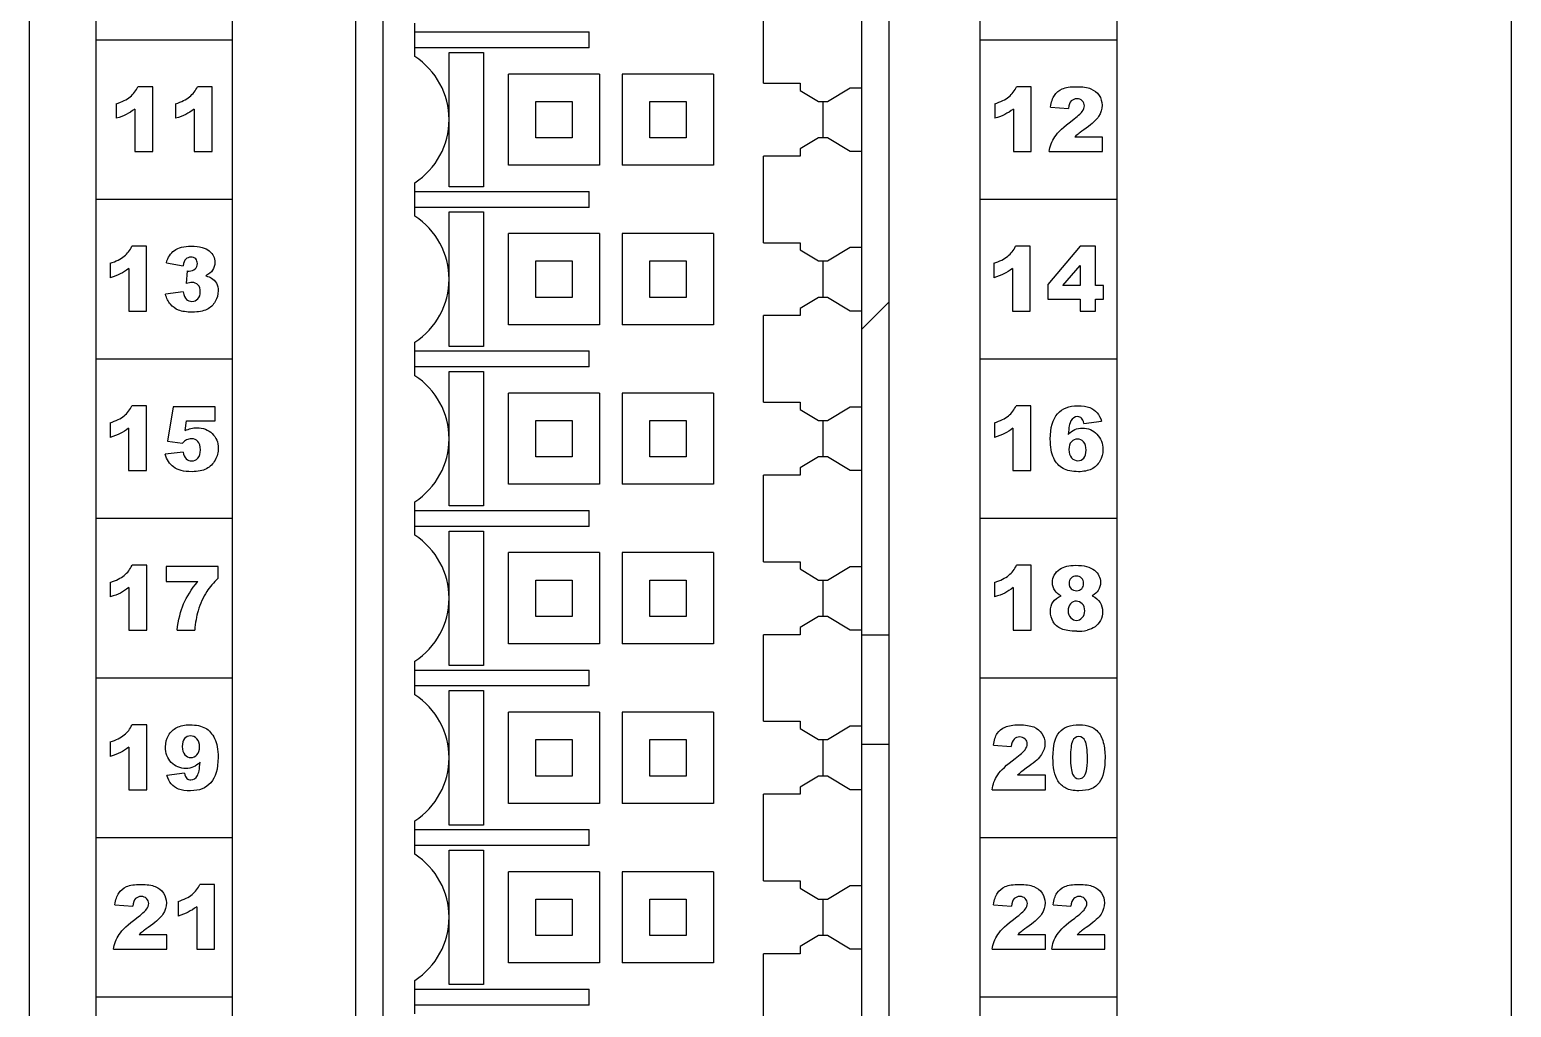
# Model space of a CAD drawing. Header units: millimetres. Extents: x 97 to 129, y 34 to 164.
# Drawn here: x 96.55 to 129.05, y 77.1 to 98.55 of the extents above; entities that cross this region are included whole.
import ezdxf

# ---------------------------------------------------------------- set-up
doc = ezdxf.new("R2010")
doc.units = ezdxf.units.MM
doc.header["$LTSCALE"] = 16.335
doc.layers.get('0').update_dxf_attribs({"linetype": 'CONTINUOUS'})

msp = doc.modelspace()

# ---------------------------------------------------------------- linework, layer by layer
at = {"linetype": 'Continuous'}
for p, q in [((96.551, 39.575), (96.551, 125.475)), ((129.051, 39.575), (129.051, 125.475)), ((104.301, 119.325), (104.301, 49.325)), ((114.801, 49.325), (114.801, 119.325)), ((103.701, 118.925), (103.701, 49.725)), ((115.401, 49.725), (115.401, 118.925)), ((98.001, 115.825), (98.001, 52.825)), ((101.001, 52.825), (101.001, 115.825)), ((117.401, 52.825), (117.401, 115.825)), ((120.401, 115.825), (120.401, 52.825)), ((112.651, 97.375), (112.651, 99.275)), ((105.001, 97.957), (105.001, 98.692)), ((105.001, 98.5), (108.826, 98.5)), ((108.826, 98.15), (108.826, 98.5)), ((98.001, 98.325), (101.001, 98.325)), ((117.401, 98.325), (120.401, 98.325)), ((108.826, 98.15), (105.001, 98.15)), ((105.751, 96.579), (105.751, 98.05)), ((105.751, 98.05), (106.503, 98.05)), ((106.503, 98.05), (106.503, 95.1)), ((107.051, 95.575), (107.051, 97.575)), ((109.051, 97.575), (107.051, 97.575)), ((109.051, 97.575), (109.051, 95.575)), ((109.551, 97.575), (109.551, 95.575)), ((111.551, 97.575), (109.551, 97.575)), ((111.551, 97.575), (111.551, 95.575)), ((99.25, 97.298), (98.928, 97.298)), ((99.25, 95.875), (99.25, 97.298)), ((100.555, 97.298), (100.233, 97.298)), ((100.555, 95.875), (100.555, 97.298)), ((112.651, 97.375), (113.451, 97.375)), ((113.451, 97.375), (113.451, 97.217)), ((113.451, 97.217), (113.854, 96.975)), ((114.051, 96.975), (114.551, 97.275)), ((114.551, 97.275), (114.801, 97.275)), ((118.522, 97.298), (118.2, 97.298)), ((118.522, 95.875), (118.522, 97.298)), ((98.448, 96.923), (98.448, 96.604)), ((99.752, 96.923), (99.752, 96.604)), ((107.651, 96.175), (107.651, 96.975)), ((107.651, 96.975), (108.451, 96.975)), ((108.451, 96.975), (108.451, 96.175)), ((110.151, 96.175), (110.151, 96.975)), ((110.151, 96.975), (110.951, 96.975)), ((110.951, 96.975), (110.951, 96.175)), ((113.854, 96.975), (114.051, 96.975)), ((113.951, 96.975), (113.951, 96.175)), ((117.719, 96.923), (117.719, 96.604)), ((118.945, 96.851), (119.334, 96.82)), ((98.857, 96.808), (98.857, 95.875)), ((100.161, 96.808), (100.161, 95.875)), ((105.751, 95.1), (105.751, 96.571)), ((118.128, 96.808), (118.128, 95.875)), ((108.451, 96.175), (107.651, 96.175)), ((110.951, 96.175), (110.151, 96.175)), ((113.854, 96.175), (113.451, 95.933)), ((113.451, 95.933), (113.451, 95.775)), ((114.051, 96.175), (113.854, 96.175)), ((114.551, 95.874), (114.051, 96.175)), ((120.083, 96.192), (119.476, 96.192)), ((120.083, 95.875), (120.083, 96.192)), ((98.857, 95.875), (99.25, 95.875)), ((100.161, 95.875), (100.555, 95.875)), ((109.051, 95.575), (107.051, 95.575)), ((111.551, 95.575), (109.551, 95.575)), ((112.651, 93.875), (112.651, 95.775)), ((113.451, 95.775), (112.651, 95.775)), ((114.801, 95.874), (114.551, 95.874)), ((118.128, 95.875), (118.522, 95.875)), ((118.916, 95.875), (120.083, 95.875)), ((105.001, 94.457), (105.001, 95.192)), ((105.001, 95), (108.826, 95)), ((106.503, 95.1), (105.751, 95.1)), ((108.826, 94.65), (108.826, 95)), ((101.001, 94.825), (98.001, 94.825)), ((108.826, 94.65), (105.001, 94.65)), ((120.401, 94.825), (117.401, 94.825)), ((105.751, 93.079), (105.751, 94.55)), ((105.751, 94.55), (106.503, 94.55)), ((106.503, 94.55), (106.503, 91.6)), ((107.051, 92.075), (107.051, 94.075)), ((109.051, 94.075), (107.051, 94.075)), ((109.051, 94.075), (109.051, 92.075)), ((109.551, 94.075), (109.551, 92.075)), ((111.551, 94.075), (109.551, 94.075)), ((111.551, 94.075), (111.551, 92.075)), ((99.118, 93.798), (98.796, 93.798)), ((99.118, 92.375), (99.118, 93.798)), ((112.651, 93.875), (113.451, 93.875)), ((113.451, 93.875), (113.451, 93.717)), ((113.451, 93.717), (113.854, 93.475)), ((114.051, 93.475), (114.551, 93.775)), ((114.551, 93.775), (114.801, 93.775)), ((118.499, 93.798), (118.177, 93.798)), ((118.499, 92.375), (118.499, 93.798)), ((119.591, 93.798), (118.882, 92.956)), ((119.93, 93.798), (119.591, 93.798)), ((119.93, 92.938), (119.93, 93.798)), ((98.316, 93.423), (98.316, 93.104)), ((98.725, 93.308), (98.725, 92.375)), ((99.551, 93.436), (99.919, 93.37)), ((107.651, 92.675), (107.651, 93.475)), ((107.651, 93.475), (108.451, 93.475)), ((108.451, 93.475), (108.451, 92.675)), ((110.151, 92.675), (110.151, 93.475)), ((110.151, 93.475), (110.951, 93.475)), ((110.951, 93.475), (110.951, 92.675)), ((113.854, 93.475), (114.051, 93.475)), ((113.951, 93.475), (113.951, 92.675)), ((117.697, 93.423), (117.697, 93.104)), ((118.106, 93.308), (118.106, 92.375)), ((119.215, 92.938), (119.591, 93.378)), ((119.591, 93.378), (119.591, 92.938)), ((100.003, 93.257), (99.982, 92.979)), ((105.751, 91.6), (105.751, 93.071)), ((118.882, 92.956), (118.882, 92.636)), ((99.919, 92.796), (99.53, 92.744)), ((108.451, 92.675), (107.651, 92.675)), ((110.951, 92.675), (110.151, 92.675)), ((113.854, 92.675), (113.451, 92.433)), ((114.051, 92.675), (113.854, 92.675)), ((114.551, 92.374), (114.051, 92.675)), ((118.882, 92.636), (119.591, 92.636)), ((119.591, 92.938), (119.215, 92.938)), ((119.591, 92.636), (119.591, 92.375)), ((120.105, 92.938), (119.93, 92.938)), ((119.93, 92.636), (120.105, 92.636)), ((119.93, 92.375), (119.93, 92.636)), ((120.105, 92.636), (120.105, 92.938)), ((98.725, 92.375), (99.118, 92.375)), ((113.451, 92.433), (113.451, 92.275)), ((114.801, 92.374), (114.551, 92.374)), ((114.801, 91.976), (115.401, 92.576)), ((118.106, 92.375), (118.499, 92.375)), ((119.591, 92.375), (119.93, 92.375)), ((109.051, 92.075), (107.051, 92.075)), ((111.551, 92.075), (109.551, 92.075)), ((113.451, 92.275), (112.651, 92.275)), ((112.651, 90.375), (112.651, 92.275)), ((105.001, 90.957), (105.001, 91.692)), ((105.001, 91.5), (108.826, 91.5)), ((106.503, 91.6), (105.751, 91.6)), ((108.826, 91.15), (108.826, 91.5)), ((98.001, 91.325), (101.001, 91.325)), ((108.826, 91.15), (105.001, 91.15)), ((105.751, 89.579), (105.751, 91.05)), ((105.751, 91.05), (106.503, 91.05)), ((106.503, 91.05), (106.503, 88.1)), ((117.401, 91.325), (120.401, 91.325)), ((107.051, 88.575), (107.051, 90.575)), ((109.051, 90.575), (107.051, 90.575)), ((109.051, 90.575), (109.051, 88.575)), ((109.551, 90.575), (109.551, 88.575)), ((111.551, 90.575), (109.551, 90.575)), ((111.551, 90.575), (111.551, 88.575)), ((112.651, 90.375), (113.451, 90.375)), ((113.451, 90.375), (113.451, 90.217)), ((99.117, 90.298), (98.795, 90.298)), ((99.117, 88.875), (99.117, 90.298)), ((99.697, 90.275), (99.574, 89.522)), ((100.621, 90.275), (99.697, 90.275)), ((100.621, 89.964), (100.621, 90.275)), ((113.451, 90.217), (113.854, 89.975)), ((114.051, 89.975), (114.551, 90.275)), ((114.551, 90.275), (114.801, 90.275)), ((118.513, 90.298), (118.191, 90.298)), ((118.513, 88.875), (118.513, 90.298)), ((98.315, 89.923), (98.315, 89.604)), ((98.723, 89.808), (98.723, 88.875)), ((99.962, 89.754), (99.995, 89.964)), ((99.995, 89.964), (100.621, 89.964)), ((107.651, 89.975), (108.451, 89.975)), ((107.651, 89.175), (107.651, 89.975)), ((108.451, 89.975), (108.451, 89.175)), ((110.151, 89.975), (110.951, 89.975)), ((110.151, 89.175), (110.151, 89.975)), ((110.951, 89.975), (110.951, 89.175)), ((113.854, 89.975), (114.051, 89.975)), ((113.951, 89.975), (113.951, 89.175)), ((117.711, 89.923), (117.711, 89.604)), ((118.12, 89.808), (118.12, 88.875)), ((119.675, 89.912), (120.062, 89.959)), ((99.574, 89.522), (99.906, 89.474)), ((105.751, 88.1), (105.751, 89.571)), ((99.917, 89.28), (99.524, 89.237)), ((108.451, 89.175), (107.651, 89.175)), ((110.951, 89.175), (110.151, 89.175)), ((113.854, 89.175), (113.451, 88.933)), ((114.051, 89.175), (113.854, 89.175)), ((114.551, 88.874), (114.051, 89.175)), ((98.723, 88.875), (99.117, 88.875)), ((113.451, 88.775), (112.651, 88.775)), ((112.651, 86.875), (112.651, 88.775)), ((113.451, 88.933), (113.451, 88.775)), ((114.801, 88.874), (114.551, 88.874)), ((118.12, 88.875), (118.513, 88.875)), ((109.051, 88.575), (107.051, 88.575)), ((111.551, 88.575), (109.551, 88.575)), ((105.001, 87.457), (105.001, 88.192)), ((106.503, 88.1), (105.751, 88.1)), ((101.001, 87.825), (98.001, 87.825)), ((105.001, 88), (108.826, 88)), ((108.826, 87.65), (108.826, 88)), ((120.401, 87.825), (117.401, 87.825)), ((108.826, 87.65), (105.001, 87.65)), ((105.751, 87.55), (106.503, 87.55)), ((105.751, 86.079), (105.751, 87.55)), ((106.503, 87.55), (106.503, 84.6)), ((99.12, 86.798), (98.798, 86.798)), ((99.12, 85.375), (99.12, 86.798)), ((109.051, 87.075), (107.051, 87.075)), ((107.051, 85.075), (107.051, 87.075)), ((109.051, 87.075), (109.051, 85.075)), ((111.551, 87.075), (109.551, 87.075)), ((109.551, 87.075), (109.551, 85.075)), ((111.551, 87.075), (111.551, 85.075)), ((112.651, 86.875), (113.451, 86.875)), ((113.451, 86.875), (113.451, 86.717)), ((118.519, 86.798), (118.197, 86.798)), ((118.519, 85.375), (118.519, 86.798)), ((99.549, 86.775), (99.549, 86.446)), ((100.685, 86.775), (99.549, 86.775)), ((100.685, 86.512), (100.685, 86.775)), ((107.651, 86.475), (108.451, 86.475)), ((107.651, 85.675), (107.651, 86.475)), ((108.451, 86.475), (108.451, 85.675)), ((110.151, 86.475), (110.951, 86.475)), ((110.151, 85.675), (110.151, 86.475)), ((110.951, 86.475), (110.951, 85.675)), ((113.451, 86.717), (113.854, 86.475)), ((113.854, 86.475), (114.051, 86.475)), ((113.951, 86.475), (113.951, 85.675)), ((114.051, 86.475), (114.551, 86.775)), ((114.551, 86.775), (114.801, 86.775)), ((98.317, 86.423), (98.317, 86.104)), ((98.726, 86.308), (98.726, 85.375)), ((99.549, 86.446), (100.241, 86.446)), ((117.717, 86.423), (117.717, 86.104)), ((118.125, 86.308), (118.125, 85.375)), ((105.751, 84.6), (105.751, 86.071)), ((108.451, 85.675), (107.651, 85.675)), ((110.951, 85.675), (110.151, 85.675)), ((113.854, 85.675), (113.451, 85.433)), ((114.051, 85.675), (113.854, 85.675)), ((114.551, 85.374), (114.051, 85.675)), ((98.726, 85.375), (99.12, 85.375)), ((99.785, 85.375), (100.173, 85.375)), ((113.451, 85.275), (112.651, 85.275)), ((112.651, 83.375), (112.651, 85.275)), ((113.451, 85.433), (113.451, 85.275)), ((114.801, 85.374), (114.551, 85.374)), ((114.801, 85.275), (115.401, 85.275)), ((114.801, 85.275), (115.401, 85.275)), ((118.125, 85.375), (118.519, 85.375)), ((109.051, 85.075), (107.051, 85.075)), ((111.551, 85.075), (109.551, 85.075)), ((105.001, 83.957), (105.001, 84.692)), ((106.503, 84.6), (105.751, 84.6)), ((101.001, 84.325), (98.001, 84.325)), ((105.001, 84.5), (108.826, 84.5)), ((108.826, 84.15), (108.826, 84.5)), ((120.401, 84.325), (117.401, 84.325)), ((108.826, 84.15), (105.001, 84.15)), ((105.751, 84.05), (106.503, 84.05)), ((105.751, 82.579), (105.751, 84.05)), ((106.503, 84.05), (106.503, 81.1)), ((109.051, 83.575), (107.051, 83.575)), ((107.051, 81.575), (107.051, 83.575)), ((109.051, 83.575), (109.051, 81.575)), ((111.551, 83.575), (109.551, 83.575)), ((109.551, 83.575), (109.551, 81.575)), ((111.551, 83.575), (111.551, 81.575)), ((99.12, 83.298), (98.798, 83.298)), ((99.12, 81.875), (99.12, 83.298)), ((112.651, 83.375), (113.451, 83.375)), ((113.451, 83.375), (113.451, 83.217)), ((113.451, 83.217), (113.854, 82.975)), ((114.051, 82.975), (114.551, 83.275)), ((114.551, 83.275), (114.801, 83.275)), ((98.318, 82.923), (98.318, 82.604)), ((107.651, 82.975), (108.451, 82.975)), ((107.651, 82.175), (107.651, 82.975)), ((108.451, 82.975), (108.451, 82.175)), ((110.151, 82.975), (110.951, 82.975)), ((110.151, 82.175), (110.151, 82.975)), ((110.951, 82.975), (110.951, 82.175)), ((113.854, 82.975), (114.051, 82.975)), ((113.951, 82.975), (113.951, 82.175)), ((98.727, 82.808), (98.727, 81.875)), ((105.751, 81.1), (105.751, 82.571)), ((114.801, 82.875), (115.401, 82.875)), ((114.801, 82.875), (115.401, 82.875)), ((117.691, 82.851), (118.081, 82.82)), ((99.947, 82.237), (99.56, 82.189)), ((108.451, 82.175), (107.651, 82.175)), ((110.951, 82.175), (110.151, 82.175)), ((113.854, 82.175), (113.451, 81.933)), ((113.451, 81.933), (113.451, 81.775)), ((114.051, 82.175), (113.854, 82.175)), ((114.551, 81.874), (114.051, 82.175)), ((118.83, 82.192), (118.222, 82.192)), ((118.83, 81.875), (118.83, 82.192)), ((98.727, 81.875), (99.12, 81.875)), ((113.451, 81.775), (112.651, 81.775)), ((112.651, 79.875), (112.651, 81.775)), ((114.801, 81.874), (114.551, 81.874)), ((117.663, 81.875), (118.83, 81.875)), ((109.051, 81.575), (107.051, 81.575)), ((111.551, 81.575), (109.551, 81.575)), ((105.001, 80.457), (105.001, 81.192)), ((105.001, 81), (108.826, 81)), ((106.503, 81.1), (105.751, 81.1)), ((108.826, 80.65), (108.826, 81)), ((98.001, 80.825), (101.001, 80.825)), ((108.826, 80.65), (105.001, 80.65)), ((117.401, 80.825), (120.401, 80.825)), ((105.751, 80.55), (106.503, 80.55)), ((105.751, 79.079), (105.751, 80.55)), ((106.503, 80.55), (106.503, 77.6)), ((109.051, 80.075), (107.051, 80.075)), ((107.051, 78.075), (107.051, 80.075)), ((109.051, 80.075), (109.051, 78.075)), ((111.551, 80.075), (109.551, 80.075)), ((109.551, 80.075), (109.551, 78.075)), ((111.551, 80.075), (111.551, 78.075)), ((100.608, 79.798), (100.287, 79.798)), ((100.608, 78.375), (100.608, 79.798)), ((112.651, 79.875), (113.451, 79.875)), ((113.451, 79.875), (113.451, 79.717)), ((113.451, 79.717), (113.854, 79.475)), ((114.051, 79.475), (114.551, 79.775)), ((114.551, 79.775), (114.801, 79.775)), ((98.423, 79.351), (98.812, 79.32)), ((99.806, 79.423), (99.806, 79.104)), ((100.215, 79.308), (100.215, 78.375)), ((107.651, 79.475), (108.451, 79.475)), ((107.651, 78.675), (107.651, 79.475)), ((108.451, 79.475), (108.451, 78.675)), ((110.151, 79.475), (110.951, 79.475)), ((110.151, 78.675), (110.151, 79.475)), ((110.951, 79.475), (110.951, 78.675)), ((113.854, 79.475), (114.051, 79.475)), ((113.951, 79.475), (113.951, 78.675)), ((117.694, 79.351), (118.084, 79.32)), ((118.999, 79.351), (119.388, 79.32)), ((105.751, 77.6), (105.751, 79.071)), ((99.561, 78.692), (98.953, 78.692)), ((99.561, 78.375), (99.561, 78.692)), ((108.451, 78.675), (107.651, 78.675)), ((110.951, 78.675), (110.151, 78.675)), ((113.854, 78.675), (113.451, 78.433)), ((114.051, 78.675), (113.854, 78.675)), ((114.551, 78.374), (114.051, 78.675)), ((118.832, 78.692), (118.225, 78.692)), ((118.832, 78.375), (118.832, 78.692)), ((120.137, 78.692), (119.53, 78.692)), ((120.137, 78.375), (120.137, 78.692)), ((98.394, 78.375), (99.561, 78.375)), ((100.215, 78.375), (100.608, 78.375)), ((113.451, 78.433), (113.451, 78.275)), ((114.801, 78.374), (114.551, 78.374)), ((117.665, 78.375), (118.832, 78.375)), ((118.97, 78.375), (120.137, 78.375)), ((109.051, 78.075), (107.051, 78.075)), ((111.551, 78.075), (109.551, 78.075)), ((113.451, 78.275), (112.651, 78.275)), ((112.651, 76.375), (112.651, 78.275)), ((105.001, 76.957), (105.001, 77.692)), ((105.001, 77.5), (108.826, 77.5)), ((106.503, 77.6), (105.751, 77.6)), ((108.826, 77.15), (108.826, 77.5)), ((101.001, 77.325), (98.001, 77.325)), ((108.826, 77.15), (105.001, 77.15)), ((120.401, 77.325), (117.401, 77.325))]:
    msp.add_line(p, q, dxfattribs=at)
for centre, radius, start, end in [((104.101, 96.575), 1.65, 303.0557, 56.9443), ((104.101, 93.075), 1.65, 303.0557, 56.9443), ((104.101, 89.575), 1.65, 303.0557, 56.9443), ((104.101, 86.075), 1.65, 303.0557, 56.9443), ((119.521, 86.421), 1.071, 270.0061, 282.0044), ((104.101, 82.575), 1.65, 303.0557, 56.9443), ((104.101, 79.075), 1.65, 303.0557, 56.9443)]:
    msp.add_arc(centre, radius, start, end, dxfattribs=at)
for points in [[(98.756, 97.077), (98.829, 97.136), (98.886, 97.211), (98.928, 97.298)], [(100.061, 97.077), (100.133, 97.136), (100.191, 97.211), (100.233, 97.298)], [(118.028, 97.077), (118.1, 97.136), (118.158, 97.211), (118.2, 97.298)], [(119.028, 97.108), (119.069, 97.169), (119.126, 97.216), (119.201, 97.249)], [(119.201, 97.249), (119.275, 97.281), (119.377, 97.298), (119.509, 97.298)], [(119.509, 97.298), (119.646, 97.298), (119.752, 97.282), (119.828, 97.251)], [(119.828, 97.251), (119.904, 97.22), (119.964, 97.172), (120.008, 97.107)], [(98.448, 96.923), (98.58, 96.965), (98.683, 97.017), (98.756, 97.077)], [(99.752, 96.923), (99.884, 96.965), (99.987, 97.017), (100.061, 97.077)], [(117.719, 96.923), (117.851, 96.965), (117.954, 97.017), (118.028, 97.077)], [(118.945, 96.851), (118.96, 96.96), (118.988, 97.046), (119.028, 97.108)], [(119.398, 96.985), (119.366, 96.954), (119.345, 96.898), (119.334, 96.82)], [(119.52, 97.032), (119.47, 97.032), (119.429, 97.016), (119.398, 96.985)], [(119.638, 96.986), (119.606, 97.017), (119.567, 97.032), (119.52, 97.032)], [(119.686, 96.877), (119.686, 96.919), (119.669, 96.956), (119.638, 96.986)], [(119.638, 96.752), (119.669, 96.796), (119.686, 96.837), (119.686, 96.877)], [(120.073, 96.891), (120.073, 96.805), (120.048, 96.723), (119.998, 96.646)], [(120.008, 97.107), (120.051, 97.042), (120.073, 96.971), (120.073, 96.891)], [(98.671, 96.69), (98.612, 96.66), (98.538, 96.631), (98.448, 96.604)], [(98.857, 96.808), (98.793, 96.759), (98.731, 96.72), (98.671, 96.69)], [(99.976, 96.69), (99.917, 96.66), (99.842, 96.631), (99.752, 96.604)], [(100.161, 96.808), (100.097, 96.759), (100.035, 96.72), (99.976, 96.69)], [(117.943, 96.69), (117.884, 96.66), (117.809, 96.631), (117.719, 96.604)], [(118.128, 96.808), (118.064, 96.759), (118.002, 96.72), (117.943, 96.69)], [(119.037, 96.199), (119.105, 96.3), (119.232, 96.421), (119.419, 96.559)], [(119.419, 96.559), (119.533, 96.643), (119.605, 96.708), (119.638, 96.752)], [(119.998, 96.646), (119.948, 96.568), (119.858, 96.483), (119.726, 96.39)], [(119.568, 96.276), (119.541, 96.255), (119.511, 96.226), (119.476, 96.192)], [(119.726, 96.39), (119.647, 96.336), (119.595, 96.298), (119.568, 96.276)], [(118.916, 95.875), (118.929, 95.989), (118.969, 96.098), (119.037, 96.199)], [(98.625, 93.577), (98.697, 93.636), (98.754, 93.711), (98.796, 93.798)], [(99.551, 93.436), (99.581, 93.552), (99.64, 93.642), (99.727, 93.704)], [(99.727, 93.704), (99.813, 93.767), (99.937, 93.798), (100.096, 93.798)], [(100.096, 93.798), (100.279, 93.798), (100.41, 93.764), (100.492, 93.696)], [(100.492, 93.696), (100.574, 93.627), (100.615, 93.542), (100.615, 93.439)], [(118.005, 93.577), (118.078, 93.636), (118.135, 93.711), (118.177, 93.798)], [(98.316, 93.423), (98.448, 93.465), (98.551, 93.517), (98.625, 93.577)], [(98.725, 93.308), (98.661, 93.259), (98.599, 93.22), (98.54, 93.19)], [(99.977, 93.515), (99.948, 93.487), (99.928, 93.438), (99.919, 93.37)], [(100.088, 93.557), (100.043, 93.557), (100.005, 93.542), (99.977, 93.515)], [(100.053, 93.252), (100.104, 93.252), (100.146, 93.268), (100.18, 93.301)], [(100.193, 93.518), (100.168, 93.543), (100.132, 93.557), (100.088, 93.557)], [(100.18, 93.301), (100.215, 93.333), (100.232, 93.372), (100.232, 93.416)], [(100.232, 93.416), (100.232, 93.458), (100.218, 93.493), (100.193, 93.518)], [(100.565, 93.275), (100.532, 93.225), (100.482, 93.182), (100.415, 93.146)], [(100.615, 93.439), (100.615, 93.378), (100.597, 93.324), (100.565, 93.275)], [(117.697, 93.423), (117.829, 93.465), (117.932, 93.517), (118.005, 93.577)], [(118.106, 93.308), (118.042, 93.259), (117.98, 93.22), (117.921, 93.19)], [(98.54, 93.19), (98.48, 93.16), (98.406, 93.131), (98.316, 93.104)], [(100.109, 93.002), (100.078, 93.002), (100.036, 92.994), (99.982, 92.979)], [(100.003, 93.257), (100.024, 93.253), (100.041, 93.252), (100.053, 93.252)], [(100.244, 92.948), (100.211, 92.984), (100.166, 93.002), (100.109, 93.002)], [(100.415, 93.146), (100.469, 93.133), (100.511, 93.117), (100.539, 93.099)], [(100.539, 93.099), (100.585, 93.071), (100.621, 93.033), (100.647, 92.986)], [(100.647, 92.986), (100.673, 92.939), (100.686, 92.884), (100.686, 92.819)], [(117.921, 93.19), (117.861, 93.16), (117.787, 93.131), (117.697, 93.104)], [(99.639, 92.526), (99.591, 92.584), (99.555, 92.656), (99.53, 92.744)], [(99.919, 92.796), (99.934, 92.717), (99.957, 92.663), (99.989, 92.632)], [(99.989, 92.632), (100.022, 92.602), (100.063, 92.587), (100.112, 92.587)], [(100.112, 92.587), (100.164, 92.587), (100.208, 92.607), (100.242, 92.645)], [(100.242, 92.645), (100.277, 92.683), (100.295, 92.734), (100.295, 92.798)], [(100.295, 92.798), (100.295, 92.863), (100.278, 92.912), (100.244, 92.948)], [(100.686, 92.819), (100.686, 92.736), (100.664, 92.658), (100.622, 92.584)], [(99.82, 92.396), (99.747, 92.425), (99.686, 92.469), (99.639, 92.526)], [(100.122, 92.351), (99.994, 92.351), (99.894, 92.366), (99.82, 92.396)], [(100.438, 92.411), (100.358, 92.372), (100.252, 92.351), (100.122, 92.351)], [(100.622, 92.584), (100.579, 92.509), (100.518, 92.451), (100.438, 92.411)], [(98.315, 89.923), (98.446, 89.965), (98.55, 90.017), (98.623, 90.077)], [(98.623, 90.077), (98.696, 90.136), (98.753, 90.211), (98.795, 90.298)], [(117.711, 89.923), (117.843, 89.965), (117.946, 90.017), (118.019, 90.077)], [(118.019, 90.077), (118.092, 90.136), (118.149, 90.211), (118.191, 90.298)], [(118.938, 89.567), (118.938, 89.819), (118.99, 90.004), (119.097, 90.122)], [(119.097, 90.122), (119.203, 90.239), (119.35, 90.298), (119.54, 90.298)], [(119.536, 90.06), (119.473, 90.06), (119.423, 90.027), (119.388, 89.964)], [(119.623, 90.026), (119.6, 90.048), (119.57, 90.06), (119.536, 90.06)], [(119.54, 90.298), (119.65, 90.298), (119.738, 90.285), (119.803, 90.259)], [(119.675, 89.912), (119.665, 89.965), (119.647, 90.003), (119.623, 90.026)], [(119.803, 90.259), (119.868, 90.233), (119.922, 90.196), (119.964, 90.146)], [(119.964, 90.146), (120.007, 90.097), (120.039, 90.034), (120.062, 89.959)], [(98.723, 89.808), (98.659, 89.759), (98.597, 89.72), (98.538, 89.69)], [(99.962, 89.754), (100.005, 89.774), (100.048, 89.789), (100.09, 89.799)], [(100.09, 89.799), (100.132, 89.809), (100.174, 89.815), (100.216, 89.815)], [(100.216, 89.815), (100.355, 89.815), (100.469, 89.772), (100.556, 89.688)], [(118.12, 89.808), (118.056, 89.759), (117.993, 89.72), (117.934, 89.69)], [(119.388, 89.964), (119.363, 89.918), (119.344, 89.82), (119.332, 89.67)], [(119.332, 89.67), (119.378, 89.717), (119.426, 89.751), (119.476, 89.774)], [(119.476, 89.774), (119.524, 89.797), (119.581, 89.808), (119.646, 89.808)], [(119.646, 89.808), (119.77, 89.808), (119.876, 89.764), (119.961, 89.675)], [(98.538, 89.69), (98.479, 89.66), (98.404, 89.631), (98.315, 89.604)], [(99.991, 89.547), (99.965, 89.533), (99.936, 89.509), (99.906, 89.474)], [(100.1, 89.575), (100.062, 89.575), (100.026, 89.565), (99.991, 89.547)], [(100.242, 89.516), (100.206, 89.554), (100.16, 89.575), (100.1, 89.575)], [(100.296, 89.333), (100.296, 89.416), (100.278, 89.477), (100.242, 89.516)], [(100.556, 89.688), (100.644, 89.603), (100.688, 89.496), (100.688, 89.368)], [(117.934, 89.69), (117.875, 89.66), (117.801, 89.631), (117.711, 89.604)], [(119.013, 89.151), (118.963, 89.256), (118.938, 89.394), (118.938, 89.567)], [(119.4, 89.508), (119.364, 89.468), (119.346, 89.41), (119.346, 89.336)], [(119.537, 89.568), (119.482, 89.568), (119.436, 89.548), (119.4, 89.508)], [(119.669, 89.505), (119.633, 89.547), (119.589, 89.568), (119.537, 89.568)], [(119.723, 89.325), (119.723, 89.404), (119.705, 89.464), (119.669, 89.505)], [(119.961, 89.675), (120.048, 89.585), (120.092, 89.472), (120.092, 89.336)], [(99.595, 89.073), (99.567, 89.117), (99.543, 89.172), (99.524, 89.237)], [(99.707, 88.955), (99.661, 88.989), (99.624, 89.029), (99.595, 89.073)], [(99.917, 89.28), (99.927, 89.217), (99.949, 89.169), (99.984, 89.136)], [(99.984, 89.136), (100.018, 89.104), (100.06, 89.087), (100.109, 89.087)], [(100.109, 89.087), (100.163, 89.087), (100.207, 89.108), (100.243, 89.149)], [(100.243, 89.149), (100.278, 89.19), (100.296, 89.251), (100.296, 89.333)], [(100.62, 89.107), (100.575, 89.023), (100.511, 88.96), (100.429, 88.917)], [(100.688, 89.368), (100.688, 89.278), (100.665, 89.191), (100.62, 89.107)], [(119.217, 88.922), (119.132, 88.97), (119.064, 89.045), (119.013, 89.151)], [(119.346, 89.336), (119.346, 89.259), (119.365, 89.2), (119.403, 89.157)], [(119.403, 89.157), (119.441, 89.114), (119.488, 89.093), (119.543, 89.093)], [(119.543, 89.093), (119.594, 89.093), (119.637, 89.112), (119.672, 89.151)], [(119.672, 89.151), (119.706, 89.19), (119.723, 89.248), (119.723, 89.325)], [(120.026, 89.083), (119.982, 89.006), (119.922, 88.948), (119.844, 88.909)], [(120.092, 89.336), (120.092, 89.243), (120.07, 89.159), (120.026, 89.083)], [(99.875, 88.877), (99.809, 88.894), (99.753, 88.92), (99.707, 88.955)], [(100.113, 88.851), (100.02, 88.851), (99.941, 88.86), (99.875, 88.877)], [(100.429, 88.917), (100.347, 88.873), (100.241, 88.851), (100.113, 88.851)], [(119.554, 88.851), (119.414, 88.851), (119.301, 88.875), (119.217, 88.922)], [(119.844, 88.909), (119.767, 88.871), (119.67, 88.851), (119.554, 88.851)], [(98.626, 86.577), (98.699, 86.636), (98.756, 86.711), (98.798, 86.798)], [(118.025, 86.577), (118.098, 86.636), (118.155, 86.711), (118.197, 86.798)], [(119.15, 86.712), (119.236, 86.77), (119.35, 86.798), (119.491, 86.798)], [(119.491, 86.798), (119.678, 86.798), (119.816, 86.762), (119.905, 86.691)], [(98.317, 86.423), (98.449, 86.465), (98.552, 86.517), (98.626, 86.577)], [(100.685, 86.512), (100.586, 86.422), (100.503, 86.326), (100.438, 86.222)], [(117.717, 86.423), (117.848, 86.465), (117.951, 86.517), (118.025, 86.577)], [(118.985, 86.425), (118.985, 86.542), (119.039, 86.638), (119.15, 86.712)], [(119.394, 86.517), (119.365, 86.487), (119.35, 86.449), (119.35, 86.402)], [(119.51, 86.562), (119.462, 86.562), (119.424, 86.546), (119.394, 86.517)], [(119.624, 86.515), (119.594, 86.546), (119.556, 86.562), (119.51, 86.562)], [(119.669, 86.398), (119.669, 86.446), (119.654, 86.485), (119.624, 86.515)], [(119.905, 86.691), (119.995, 86.62), (120.04, 86.53), (120.04, 86.422)], [(98.541, 86.19), (98.482, 86.16), (98.407, 86.131), (98.317, 86.104)], [(98.726, 86.308), (98.662, 86.259), (98.6, 86.22), (98.541, 86.19)], [(99.929, 85.95), (99.994, 86.104), (100.099, 86.269), (100.241, 86.446)], [(100.438, 86.222), (100.357, 86.096), (100.293, 85.956), (100.247, 85.802)], [(117.94, 86.19), (117.881, 86.16), (117.806, 86.131), (117.717, 86.104)], [(118.125, 86.308), (118.061, 86.259), (117.999, 86.22), (117.94, 86.19)], [(119.042, 86.236), (119.004, 86.29), (118.985, 86.353), (118.985, 86.425)], [(118.999, 85.994), (119.037, 86.052), (119.096, 86.096), (119.176, 86.127)], [(119.176, 86.127), (119.115, 86.16), (119.07, 86.196), (119.042, 86.236)], [(119.35, 86.402), (119.35, 86.353), (119.365, 86.314), (119.395, 86.285)], [(119.395, 86.285), (119.426, 86.255), (119.466, 86.241), (119.517, 86.241)], [(119.517, 86.241), (119.561, 86.241), (119.598, 86.255), (119.627, 86.284)], [(119.627, 86.284), (119.655, 86.313), (119.669, 86.351), (119.669, 86.398)], [(119.986, 86.245), (119.96, 86.204), (119.918, 86.165), (119.86, 86.127)], [(119.86, 86.127), (119.936, 86.091), (119.992, 86.042), (120.029, 85.983)], [(120.04, 86.422), (120.04, 86.359), (120.022, 86.3), (119.986, 86.245)], [(99.785, 85.375), (99.816, 85.603), (99.864, 85.795), (99.929, 85.95)], [(100.247, 85.802), (100.21, 85.681), (100.185, 85.539), (100.173, 85.375)], [(118.942, 85.786), (118.942, 85.868), (118.961, 85.937), (118.999, 85.994)], [(119.383, 85.954), (119.347, 85.916), (119.329, 85.864), (119.329, 85.799)], [(119.51, 86.011), (119.461, 86.011), (119.419, 85.992), (119.383, 85.954)], [(119.639, 85.952), (119.602, 85.991), (119.559, 86.011), (119.51, 86.011)], [(119.695, 85.8), (119.695, 85.862), (119.676, 85.912), (119.639, 85.952)], [(119.64, 85.649), (119.676, 85.689), (119.695, 85.739), (119.695, 85.8)], [(120.029, 85.983), (120.067, 85.923), (120.086, 85.857), (120.086, 85.784)], [(119.002, 85.558), (118.962, 85.626), (118.942, 85.702), (118.942, 85.786)], [(119.181, 85.403), (119.103, 85.438), (119.043, 85.489), (119.002, 85.558)], [(119.329, 85.799), (119.329, 85.737), (119.348, 85.687), (119.386, 85.647)], [(119.386, 85.647), (119.423, 85.608), (119.466, 85.589), (119.515, 85.589)], [(119.515, 85.589), (119.561, 85.589), (119.603, 85.608), (119.64, 85.649)], [(120.037, 85.587), (120.005, 85.526), (119.966, 85.48), (119.919, 85.447)], [(120.086, 85.784), (120.086, 85.714), (120.07, 85.649), (120.037, 85.587)], [(119.521, 85.351), (119.372, 85.351), (119.26, 85.369), (119.181, 85.403)], [(119.919, 85.447), (119.872, 85.414), (119.814, 85.389), (119.744, 85.374)], [(98.626, 83.077), (98.699, 83.136), (98.756, 83.211), (98.798, 83.298)], [(99.597, 83.066), (99.641, 83.143), (99.701, 83.2), (99.778, 83.239)], [(99.778, 83.239), (99.855, 83.278), (99.952, 83.298), (100.068, 83.298)], [(100.068, 83.298), (100.208, 83.298), (100.321, 83.274), (100.405, 83.226)], [(100.405, 83.226), (100.49, 83.178), (100.557, 83.102), (100.608, 82.997)], [(117.775, 83.108), (117.815, 83.169), (117.873, 83.216), (117.947, 83.249)], [(117.947, 83.249), (118.022, 83.281), (118.124, 83.298), (118.256, 83.298)], [(118.256, 83.298), (118.392, 83.298), (118.498, 83.282), (118.574, 83.251)], [(118.574, 83.251), (118.651, 83.22), (118.71, 83.172), (118.754, 83.107)], [(119.139, 83.139), (119.234, 83.245), (119.381, 83.298), (119.577, 83.298)], [(119.577, 83.298), (119.671, 83.298), (119.748, 83.286), (119.809, 83.263)], [(119.809, 83.263), (119.87, 83.24), (119.919, 83.21), (119.957, 83.172)], [(98.318, 82.923), (98.45, 82.965), (98.553, 83.017), (98.626, 83.077)], [(99.531, 82.812), (99.531, 82.905), (99.553, 82.99), (99.597, 83.066)], [(99.951, 82.997), (99.917, 82.958), (99.9, 82.9), (99.9, 82.823)], [(100.08, 83.056), (100.028, 83.056), (99.985, 83.036), (99.951, 82.997)], [(100.219, 82.991), (100.181, 83.034), (100.134, 83.056), (100.08, 83.056)], [(100.277, 82.813), (100.277, 82.889), (100.258, 82.948), (100.219, 82.991)], [(100.608, 82.997), (100.659, 82.892), (100.684, 82.754), (100.684, 82.582)], [(117.691, 82.851), (117.706, 82.96), (117.734, 83.046), (117.775, 83.108)], [(118.144, 82.985), (118.112, 82.954), (118.091, 82.898), (118.081, 82.82)], [(118.266, 83.032), (118.216, 83.032), (118.175, 83.016), (118.144, 82.985)], [(118.385, 82.986), (118.353, 83.017), (118.314, 83.032), (118.266, 83.032)], [(118.384, 82.752), (118.416, 82.796), (118.432, 82.837), (118.432, 82.877)], [(118.432, 82.877), (118.432, 82.919), (118.416, 82.956), (118.385, 82.986)], [(118.82, 82.891), (118.82, 82.805), (118.794, 82.723), (118.745, 82.646)], [(118.754, 83.107), (118.798, 83.042), (118.82, 82.971), (118.82, 82.891)], [(118.996, 82.58), (118.996, 82.846), (119.043, 83.032), (119.139, 83.139)], [(119.425, 82.941), (119.396, 82.876), (119.382, 82.755), (119.382, 82.579)], [(119.564, 83.04), (119.499, 83.04), (119.453, 83.006), (119.425, 82.941)], [(119.705, 82.943), (119.674, 83.007), (119.627, 83.04), (119.564, 83.04)], [(119.753, 82.569), (119.753, 82.754), (119.737, 82.879), (119.705, 82.943)], [(119.957, 83.172), (119.996, 83.135), (120.025, 83.096), (120.047, 83.055)], [(120.047, 83.055), (120.069, 83.014), (120.087, 82.966), (120.101, 82.912)], [(120.101, 82.912), (120.126, 82.807), (120.14, 82.698), (120.14, 82.585)], [(98.542, 82.69), (98.482, 82.66), (98.408, 82.631), (98.318, 82.604)], [(98.727, 82.808), (98.663, 82.759), (98.601, 82.72), (98.542, 82.69)], [(99.659, 82.474), (99.574, 82.563), (99.531, 82.676), (99.531, 82.812)], [(99.9, 82.823), (99.9, 82.745), (99.918, 82.684), (99.953, 82.643)], [(99.953, 82.643), (99.988, 82.601), (100.032, 82.581), (100.086, 82.581)], [(100.086, 82.581), (100.14, 82.581), (100.186, 82.601), (100.222, 82.641)], [(100.222, 82.641), (100.258, 82.681), (100.277, 82.739), (100.277, 82.813)], [(100.684, 82.582), (100.684, 82.329), (100.631, 82.144), (100.525, 82.027)], [(117.784, 82.199), (117.852, 82.3), (117.979, 82.421), (118.166, 82.559)], [(118.166, 82.559), (118.279, 82.643), (118.352, 82.708), (118.384, 82.752)], [(118.745, 82.646), (118.695, 82.568), (118.604, 82.483), (118.472, 82.39)], [(119.023, 82.283), (119.004, 82.373), (118.996, 82.471), (118.996, 82.58)], [(119.382, 82.579), (119.382, 82.401), (119.397, 82.278), (119.428, 82.214)], [(119.732, 82.289), (119.745, 82.348), (119.753, 82.442), (119.753, 82.569)], [(120.14, 82.585), (120.14, 82.331), (120.097, 82.145), (120.011, 82.027)], [(99.978, 82.341), (99.852, 82.341), (99.746, 82.384), (99.659, 82.474)], [(99.947, 82.237), (99.957, 82.183), (99.974, 82.145), (99.998, 82.122)], [(100.148, 82.374), (100.098, 82.351), (100.042, 82.341), (99.978, 82.341)], [(100.291, 82.479), (100.244, 82.431), (100.196, 82.396), (100.148, 82.374)], [(100.233, 82.184), (100.258, 82.23), (100.278, 82.328), (100.291, 82.479)], [(118.315, 82.276), (118.288, 82.255), (118.258, 82.226), (118.222, 82.192)], [(118.472, 82.39), (118.394, 82.336), (118.342, 82.298), (118.315, 82.276)], [(119.102, 82.072), (119.068, 82.124), (119.043, 82.193), (119.023, 82.283)], [(119.668, 82.157), (119.697, 82.185), (119.719, 82.229), (119.732, 82.289)], [(99.658, 82.002), (99.616, 82.052), (99.583, 82.114), (99.56, 82.189)], [(99.819, 81.889), (99.754, 81.915), (99.701, 81.953), (99.658, 82.002)], [(99.998, 82.122), (100.023, 82.1), (100.052, 82.089), (100.088, 82.089)], [(100.525, 82.027), (100.418, 81.909), (100.271, 81.851), (100.083, 81.851)], [(100.088, 82.089), (100.15, 82.089), (100.198, 82.121), (100.233, 82.184)], [(117.663, 81.875), (117.676, 81.989), (117.716, 82.098), (117.784, 82.199)], [(119.281, 81.907), (119.209, 81.944), (119.149, 82), (119.102, 82.072)], [(119.567, 81.851), (119.448, 81.851), (119.354, 81.87), (119.281, 81.907)], [(119.428, 82.214), (119.46, 82.149), (119.506, 82.116), (119.566, 82.116)], [(119.566, 82.116), (119.605, 82.116), (119.639, 82.129), (119.668, 82.157)], [(120.011, 82.027), (119.925, 81.909), (119.777, 81.851), (119.567, 81.851)], [(100.083, 81.851), (99.971, 81.851), (99.883, 81.864), (99.819, 81.889)], [(98.506, 79.608), (98.547, 79.669), (98.604, 79.716), (98.678, 79.749)], [(98.678, 79.749), (98.753, 79.781), (98.855, 79.798), (98.987, 79.798)], [(98.987, 79.798), (99.123, 79.798), (99.229, 79.782), (99.306, 79.751)], [(99.306, 79.751), (99.382, 79.72), (99.441, 79.672), (99.485, 79.607)], [(100.115, 79.577), (100.187, 79.636), (100.245, 79.711), (100.287, 79.798)], [(117.778, 79.608), (117.818, 79.669), (117.876, 79.716), (117.95, 79.749)], [(117.95, 79.749), (118.025, 79.781), (118.127, 79.798), (118.258, 79.798)], [(118.258, 79.798), (118.395, 79.798), (118.501, 79.782), (118.577, 79.751)], [(118.577, 79.751), (118.654, 79.72), (118.713, 79.672), (118.757, 79.607)], [(119.082, 79.608), (119.123, 79.669), (119.18, 79.716), (119.255, 79.749)], [(119.255, 79.749), (119.329, 79.781), (119.431, 79.798), (119.563, 79.798)], [(119.563, 79.798), (119.7, 79.798), (119.806, 79.782), (119.882, 79.751)], [(119.882, 79.751), (119.958, 79.72), (120.018, 79.672), (120.061, 79.607)], [(98.423, 79.351), (98.438, 79.46), (98.466, 79.546), (98.506, 79.608)], [(98.875, 79.485), (98.844, 79.454), (98.823, 79.398), (98.812, 79.32)], [(98.997, 79.532), (98.948, 79.532), (98.907, 79.516), (98.875, 79.485)], [(99.116, 79.486), (99.084, 79.517), (99.045, 79.532), (98.997, 79.532)], [(99.164, 79.377), (99.164, 79.419), (99.147, 79.456), (99.116, 79.486)], [(99.116, 79.252), (99.147, 79.296), (99.164, 79.337), (99.164, 79.377)], [(99.551, 79.391), (99.551, 79.305), (99.526, 79.223), (99.476, 79.146)], [(99.485, 79.607), (99.529, 79.542), (99.551, 79.471), (99.551, 79.391)], [(99.806, 79.423), (99.938, 79.465), (100.041, 79.517), (100.115, 79.577)], [(100.215, 79.308), (100.151, 79.259), (100.089, 79.22), (100.03, 79.19)], [(117.694, 79.351), (117.709, 79.46), (117.737, 79.546), (117.778, 79.608)], [(118.147, 79.485), (118.115, 79.454), (118.094, 79.398), (118.084, 79.32)], [(118.269, 79.532), (118.219, 79.532), (118.178, 79.516), (118.147, 79.485)], [(118.387, 79.486), (118.356, 79.517), (118.317, 79.532), (118.269, 79.532)], [(118.435, 79.377), (118.435, 79.419), (118.419, 79.456), (118.387, 79.486)], [(118.387, 79.252), (118.419, 79.296), (118.435, 79.337), (118.435, 79.377)], [(118.823, 79.391), (118.823, 79.305), (118.797, 79.223), (118.748, 79.146)], [(118.757, 79.607), (118.801, 79.542), (118.823, 79.471), (118.823, 79.391)], [(118.999, 79.351), (119.014, 79.46), (119.042, 79.546), (119.082, 79.608)], [(119.451, 79.485), (119.42, 79.454), (119.399, 79.398), (119.388, 79.32)], [(119.573, 79.532), (119.524, 79.532), (119.483, 79.516), (119.451, 79.485)], [(119.692, 79.486), (119.66, 79.517), (119.621, 79.532), (119.573, 79.532)], [(119.74, 79.377), (119.74, 79.419), (119.723, 79.456), (119.692, 79.486)], [(119.692, 79.252), (119.723, 79.296), (119.74, 79.337), (119.74, 79.377)], [(120.127, 79.391), (120.127, 79.305), (120.102, 79.223), (120.052, 79.146)], [(120.061, 79.607), (120.105, 79.542), (120.127, 79.471), (120.127, 79.391)], [(98.515, 78.699), (98.583, 78.8), (98.71, 78.921), (98.897, 79.059)], [(98.897, 79.059), (99.011, 79.143), (99.083, 79.208), (99.116, 79.252)], [(99.476, 79.146), (99.426, 79.068), (99.335, 78.983), (99.204, 78.89)], [(100.03, 79.19), (99.971, 79.16), (99.896, 79.131), (99.806, 79.104)], [(117.787, 78.699), (117.855, 78.8), (117.982, 78.921), (118.169, 79.059)], [(118.169, 79.059), (118.282, 79.143), (118.355, 79.208), (118.387, 79.252)], [(118.748, 79.146), (118.698, 79.068), (118.607, 78.983), (118.475, 78.89)], [(119.091, 78.699), (119.159, 78.8), (119.286, 78.921), (119.473, 79.059)], [(119.473, 79.059), (119.587, 79.143), (119.659, 79.208), (119.692, 79.252)], [(120.052, 79.146), (120.002, 79.068), (119.912, 78.983), (119.78, 78.89)], [(98.394, 78.375), (98.407, 78.489), (98.447, 78.598), (98.515, 78.699)], [(99.046, 78.776), (99.019, 78.755), (98.989, 78.726), (98.953, 78.692)], [(99.204, 78.89), (99.125, 78.836), (99.073, 78.798), (99.046, 78.776)], [(117.665, 78.375), (117.679, 78.489), (117.719, 78.598), (117.787, 78.699)], [(118.318, 78.776), (118.291, 78.755), (118.26, 78.726), (118.225, 78.692)], [(118.475, 78.89), (118.397, 78.836), (118.344, 78.798), (118.318, 78.776)], [(118.97, 78.375), (118.983, 78.489), (119.023, 78.598), (119.091, 78.699)], [(119.622, 78.776), (119.595, 78.755), (119.565, 78.726), (119.53, 78.692)], [(119.78, 78.89), (119.701, 78.836), (119.649, 78.798), (119.622, 78.776)]]:
    msp.add_open_spline(points, degree=3, dxfattribs=at)

doc.saveas('drawing.dxf')
